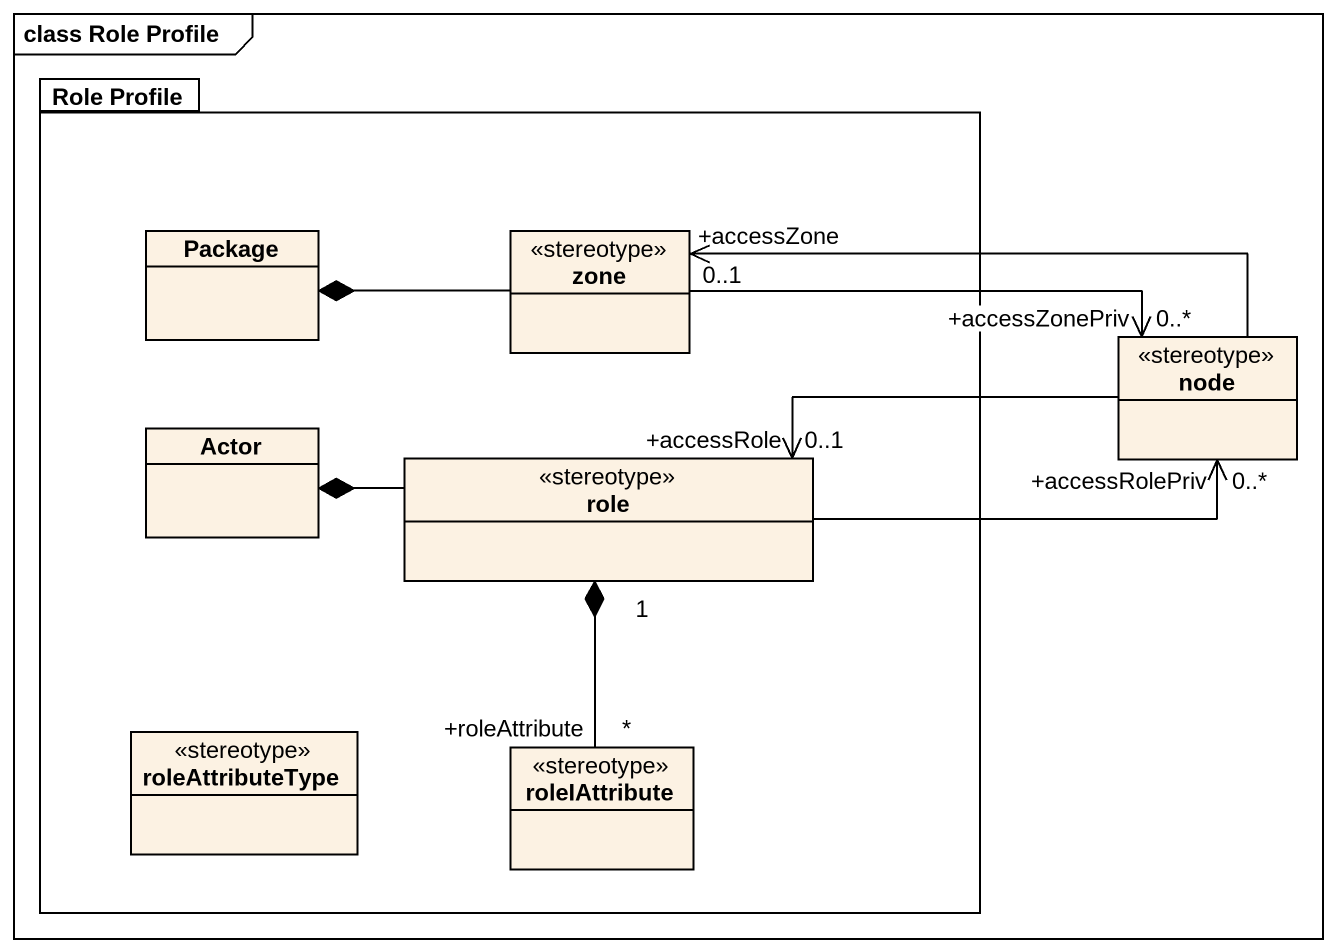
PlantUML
@startuml
mainframe class Role Profile
hide circle
hide empty members
package "Role Profile" as Role_Profile {
  class "Package" as Package_
  class zone <<stereotype>>
  class "Actor" as Actor_
  class role <<stereotype>>
  class roleAttributeType <<stereotype>>
  class roleIAttribute <<stereotype>>
}
class "node" as node_ <<stereotype>>
zone -left-* Package_
zone -right-> "+accessZonePriv\n0..*" node_
node_ -left-> "+accessZone\n0..1" zone
node_ -left-> "+accessRole\n0..1" role
role -right-> "+accessRolePriv\n0..*" node_
role -left-* Actor_
role "1" *-- "*\n+roleAttribute" roleIAttribute
@enduml
